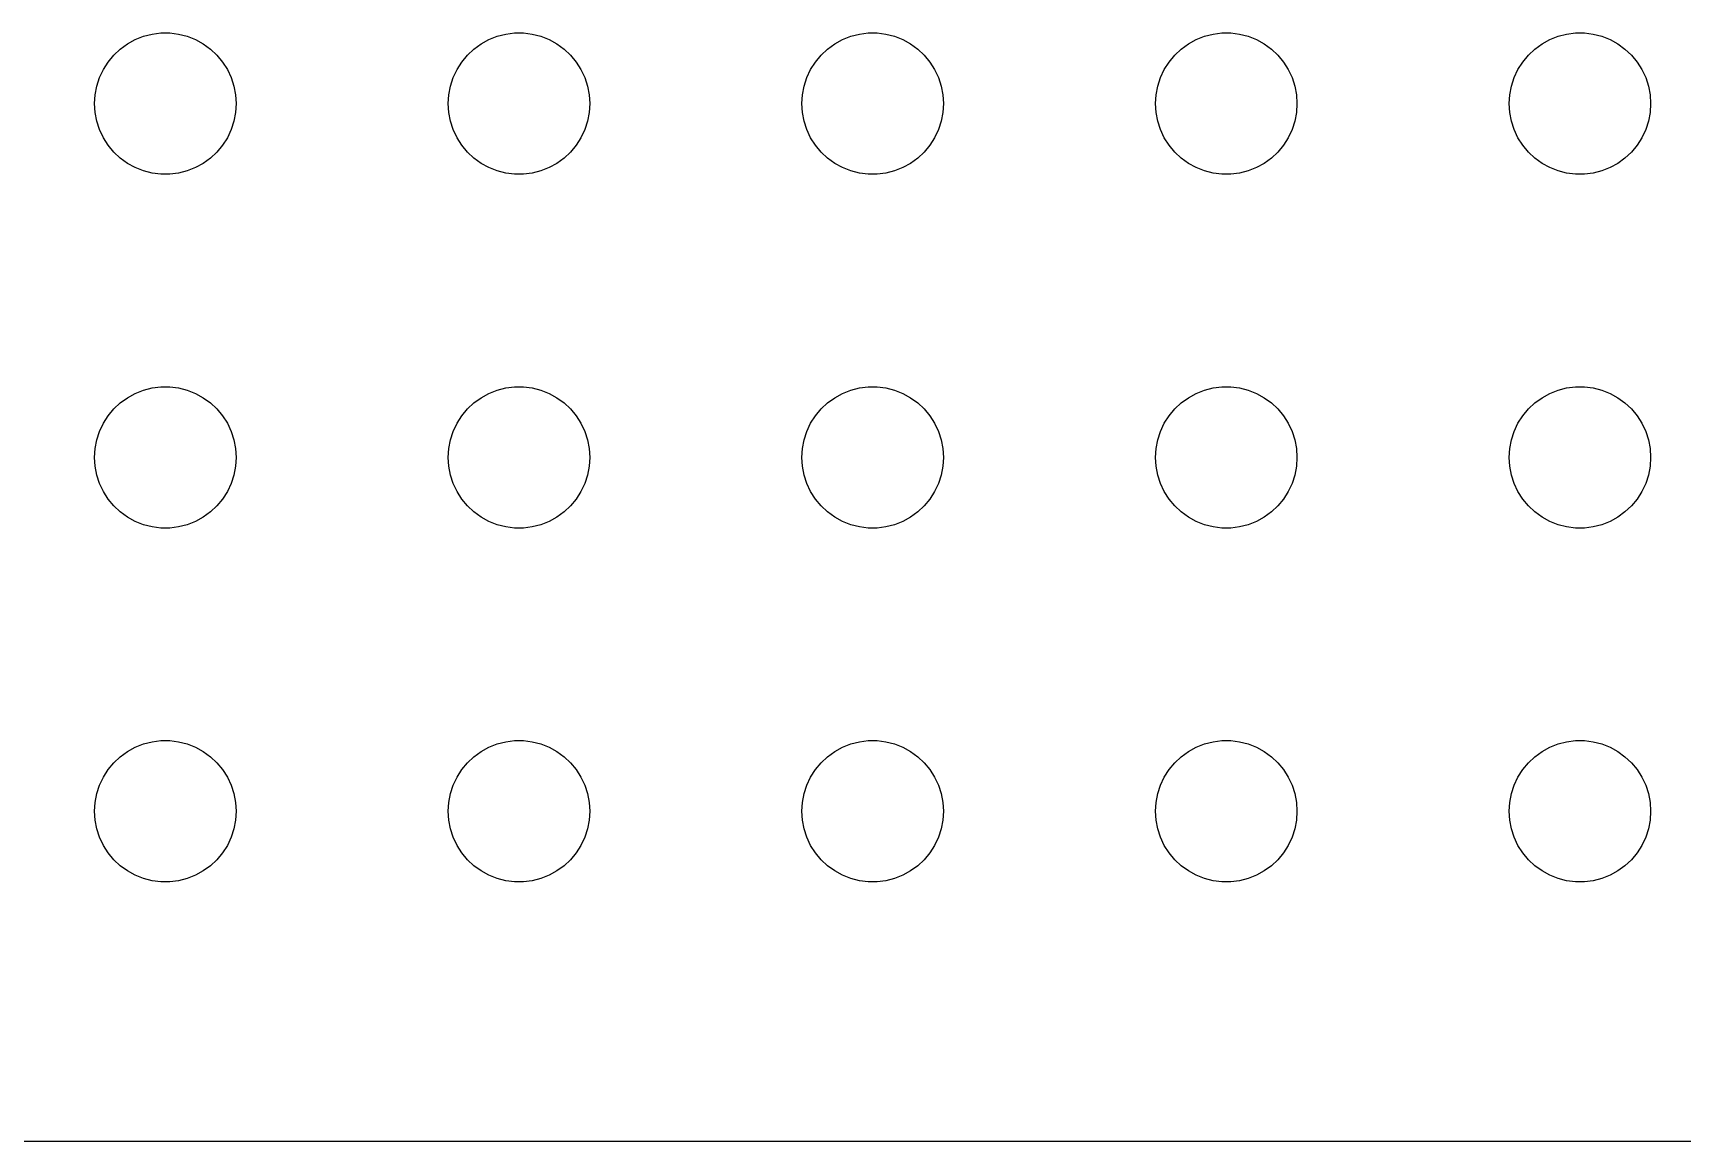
# Model space of a CAD drawing. Header units: metres. Extents: x -134 to 134, y 518 to 1078.
# Drawn here: x -70.31 to -35.33, y 746.01 to 769.5 of the extents above; entities that cross this region are included whole.
import ezdxf

# ---------------------------------------------------------------- set-up
doc = ezdxf.new("R2010")
doc.units = ezdxf.units.M

msp = doc.modelspace()

# ---------------------------------------------------------------- linework, layer by layer
for p, q in [((-68.1387, 769.357), (-67.9635, 769.427)), ((-67.9635, 769.427), (-67.7811, 769.473)), ((-67.7811, 769.473), (-67.5942, 769.497)), ((-67.5942, 769.497), (-67.4058, 769.497)), ((-67.4058, 769.497), (-67.2189, 769.473)), ((-67.2189, 769.473), (-67.0365, 769.427)), ((-67.0365, 769.427), (-66.8613, 769.357)), ((-60.6387, 769.357), (-60.4635, 769.427)), ((-60.4635, 769.427), (-60.2811, 769.473)), ((-60.2811, 769.473), (-60.0942, 769.497)), ((-60.0942, 769.497), (-59.9058, 769.497)), ((-59.9058, 769.497), (-59.7189, 769.473)), ((-59.7189, 769.473), (-59.5365, 769.427)), ((-59.5365, 769.427), (-59.3613, 769.357)), ((-53.1387, 769.357), (-52.9635, 769.427)), ((-52.9635, 769.427), (-52.7811, 769.473)), ((-52.7811, 769.473), (-52.5942, 769.497)), ((-52.5942, 769.497), (-52.4058, 769.497)), ((-52.4058, 769.497), (-52.2189, 769.473)), ((-52.2189, 769.473), (-52.0365, 769.427)), ((-52.0365, 769.427), (-51.8613, 769.357)), ((-45.6387, 769.357), (-45.4635, 769.427)), ((-45.4635, 769.427), (-45.2811, 769.473)), ((-45.2811, 769.473), (-45.0942, 769.497)), ((-45.0942, 769.497), (-44.9058, 769.497)), ((-44.9058, 769.497), (-44.7189, 769.473)), ((-44.7189, 769.473), (-44.5365, 769.427)), ((-44.5365, 769.427), (-44.3613, 769.357)), ((-38.1387, 769.357), (-37.9635, 769.427)), ((-37.9635, 769.427), (-37.7811, 769.473)), ((-37.7811, 769.473), (-37.5942, 769.497)), ((-37.5942, 769.497), (-37.4058, 769.497)), ((-37.4058, 769.497), (-37.2189, 769.473)), ((-37.2189, 769.473), (-37.0365, 769.427)), ((-37.0365, 769.427), (-36.8613, 769.357)), ((-68.5934, 769.027), (-68.4561, 769.156)), ((-68.4561, 769.156), (-68.3037, 769.266)), ((-68.3037, 769.266), (-68.1387, 769.357)), ((-66.8613, 769.357), (-66.6963, 769.266)), ((-66.6963, 769.266), (-66.5439, 769.156)), ((-66.5439, 769.156), (-66.4065, 769.027)), ((-61.0934, 769.027), (-60.9561, 769.156)), ((-60.9561, 769.156), (-60.8037, 769.266)), ((-60.8037, 769.266), (-60.6387, 769.357)), ((-59.3613, 769.357), (-59.1963, 769.266)), ((-59.1963, 769.266), (-59.0439, 769.156)), ((-59.0439, 769.156), (-58.9065, 769.027)), ((-53.5934, 769.027), (-53.4561, 769.156)), ((-53.4561, 769.156), (-53.3037, 769.266)), ((-53.3037, 769.266), (-53.1387, 769.357)), ((-51.8613, 769.357), (-51.6963, 769.266)), ((-51.6963, 769.266), (-51.5439, 769.156)), ((-51.5439, 769.156), (-51.4065, 769.027)), ((-46.0934, 769.027), (-45.9561, 769.156)), ((-45.9561, 769.156), (-45.8037, 769.266)), ((-45.8037, 769.266), (-45.6387, 769.357)), ((-44.3613, 769.357), (-44.1963, 769.266)), ((-44.1963, 769.266), (-44.0439, 769.156)), ((-44.0439, 769.156), (-43.9065, 769.027)), ((-38.5934, 769.027), (-38.4561, 769.156)), ((-38.4561, 769.156), (-38.3037, 769.266)), ((-38.3037, 769.266), (-38.1387, 769.357)), ((-36.8613, 769.357), (-36.6963, 769.266)), ((-36.6963, 769.266), (-36.5439, 769.156)), ((-36.5439, 769.156), (-36.4065, 769.027)), ((-68.8947, 768.552), (-68.8145, 768.723)), ((-68.8145, 768.723), (-68.7135, 768.882)), ((-68.7135, 768.882), (-68.5934, 769.027)), ((-66.4065, 769.027), (-66.2865, 768.882)), ((-66.2865, 768.882), (-66.1855, 768.723)), ((-66.1855, 768.723), (-66.1053, 768.552)), ((-61.3947, 768.552), (-61.3145, 768.723)), ((-61.3145, 768.723), (-61.2135, 768.882)), ((-61.2135, 768.882), (-61.0934, 769.027)), ((-58.9065, 769.027), (-58.7865, 768.882)), ((-58.7865, 768.882), (-58.6855, 768.723)), ((-58.6855, 768.723), (-58.6053, 768.552)), ((-53.8947, 768.552), (-53.8145, 768.723)), ((-53.8145, 768.723), (-53.7135, 768.882)), ((-53.7135, 768.882), (-53.5934, 769.027)), ((-51.4065, 769.027), (-51.2865, 768.882)), ((-51.2865, 768.882), (-51.1855, 768.723)), ((-51.1855, 768.723), (-51.1053, 768.552)), ((-46.3947, 768.552), (-46.3145, 768.723)), ((-46.3145, 768.723), (-46.2135, 768.882)), ((-46.2135, 768.882), (-46.0934, 769.027)), ((-43.9065, 769.027), (-43.7865, 768.882)), ((-43.7865, 768.882), (-43.6855, 768.723)), ((-43.6855, 768.723), (-43.6053, 768.552)), ((-38.8947, 768.552), (-38.8145, 768.723)), ((-38.8145, 768.723), (-38.7135, 768.882)), ((-38.7135, 768.882), (-38.5934, 769.027)), ((-36.4065, 769.027), (-36.2865, 768.882)), ((-36.2865, 768.882), (-36.1855, 768.723)), ((-36.1855, 768.723), (-36.1053, 768.552)), ((-68.9882, 768.188), (-68.9529, 768.373)), ((-68.9529, 768.373), (-68.8947, 768.552)), ((-66.1053, 768.552), (-66.0471, 768.373)), ((-66.0471, 768.373), (-66.0118, 768.188)), ((-61.4882, 768.188), (-61.4529, 768.373)), ((-61.4529, 768.373), (-61.3947, 768.552)), ((-58.6053, 768.552), (-58.5471, 768.373)), ((-58.5471, 768.373), (-58.5118, 768.188)), ((-53.9882, 768.188), (-53.9529, 768.373)), ((-53.9529, 768.373), (-53.8947, 768.552)), ((-51.1053, 768.552), (-51.0471, 768.373)), ((-51.0471, 768.373), (-51.0118, 768.188)), ((-46.4882, 768.188), (-46.4529, 768.373)), ((-46.4529, 768.373), (-46.3947, 768.552)), ((-43.6053, 768.552), (-43.5471, 768.373)), ((-43.5471, 768.373), (-43.5118, 768.188)), ((-38.9882, 768.188), (-38.9529, 768.373)), ((-38.9529, 768.373), (-38.8947, 768.552)), ((-36.1053, 768.552), (-36.0471, 768.373)), ((-36.0471, 768.373), (-36.0118, 768.188)), ((-69, 768), (-68.9882, 768.188)), ((-66.0118, 768.188), (-66, 768)), ((-61.5, 768), (-61.4882, 768.188)), ((-58.5118, 768.188), (-58.5, 768)), ((-54, 768), (-53.9882, 768.188)), ((-51.0118, 768.188), (-51, 768)), ((-46.5, 768), (-46.4882, 768.188)), ((-43.5118, 768.188), (-43.5, 768)), ((-39, 768), (-38.9882, 768.188)), ((-36.0118, 768.188), (-36, 768)), ((-68.9882, 767.812), (-69, 768)), ((-68.9529, 767.627), (-68.9882, 767.812)), ((-66.0118, 767.812), (-66.0471, 767.627)), ((-66, 768), (-66.0118, 767.812)), ((-61.4882, 767.812), (-61.5, 768)), ((-61.4529, 767.627), (-61.4882, 767.812)), ((-58.5118, 767.812), (-58.5471, 767.627)), ((-58.5, 768), (-58.5118, 767.812)), ((-53.9882, 767.812), (-54, 768)), ((-53.9529, 767.627), (-53.9882, 767.812)), ((-51.0118, 767.812), (-51.0471, 767.627)), ((-51, 768), (-51.0118, 767.812)), ((-46.4882, 767.812), (-46.5, 768)), ((-46.4529, 767.627), (-46.4882, 767.812)), ((-43.5118, 767.812), (-43.5471, 767.627)), ((-43.5, 768), (-43.5118, 767.812)), ((-38.9882, 767.812), (-39, 768)), ((-38.9529, 767.627), (-38.9882, 767.812)), ((-36.0118, 767.812), (-36.0471, 767.627)), ((-36, 768), (-36.0118, 767.812)), ((-68.8947, 767.448), (-68.9529, 767.627)), ((-68.8145, 767.277), (-68.8947, 767.448)), ((-66.1053, 767.448), (-66.1855, 767.277)), ((-66.0471, 767.627), (-66.1053, 767.448)), ((-61.3947, 767.448), (-61.4529, 767.627)), ((-61.3145, 767.277), (-61.3947, 767.448)), ((-58.6053, 767.448), (-58.6855, 767.277)), ((-58.5471, 767.627), (-58.6053, 767.448)), ((-53.8947, 767.448), (-53.9529, 767.627)), ((-53.8145, 767.277), (-53.8947, 767.448)), ((-51.1053, 767.448), (-51.1855, 767.277)), ((-51.0471, 767.627), (-51.1053, 767.448)), ((-46.3947, 767.448), (-46.4529, 767.627)), ((-46.3145, 767.277), (-46.3947, 767.448)), ((-43.6053, 767.448), (-43.6855, 767.277)), ((-43.5471, 767.627), (-43.6053, 767.448)), ((-38.8947, 767.448), (-38.9529, 767.627)), ((-38.8145, 767.277), (-38.8947, 767.448)), ((-36.1053, 767.448), (-36.1855, 767.277)), ((-36.0471, 767.627), (-36.1053, 767.448)), ((-68.7135, 767.118), (-68.8145, 767.277)), ((-68.5934, 766.973), (-68.7135, 767.118)), ((-68.4561, 766.844), (-68.5934, 766.973)), ((-66.4065, 766.973), (-66.5439, 766.844)), ((-66.2865, 767.118), (-66.4065, 766.973)), ((-66.1855, 767.277), (-66.2865, 767.118)), ((-61.2135, 767.118), (-61.3145, 767.277)), ((-61.0934, 766.973), (-61.2135, 767.118)), ((-60.9561, 766.844), (-61.0934, 766.973)), ((-58.9065, 766.973), (-59.0439, 766.844)), ((-58.7865, 767.118), (-58.9065, 766.973)), ((-58.6855, 767.277), (-58.7865, 767.118)), ((-53.7135, 767.118), (-53.8145, 767.277)), ((-53.5934, 766.973), (-53.7135, 767.118)), ((-53.4561, 766.844), (-53.5934, 766.973)), ((-51.4065, 766.973), (-51.5439, 766.844)), ((-51.2865, 767.118), (-51.4065, 766.973)), ((-51.1855, 767.277), (-51.2865, 767.118)), ((-46.2135, 767.118), (-46.3145, 767.277)), ((-46.0934, 766.973), (-46.2135, 767.118)), ((-45.9561, 766.844), (-46.0934, 766.973)), ((-43.9065, 766.973), (-44.0439, 766.844)), ((-43.7865, 767.118), (-43.9065, 766.973)), ((-43.6855, 767.277), (-43.7865, 767.118)), ((-38.7135, 767.118), (-38.8145, 767.277)), ((-38.5934, 766.973), (-38.7135, 767.118)), ((-38.4561, 766.844), (-38.5934, 766.973)), ((-36.4065, 766.973), (-36.5439, 766.844)), ((-36.2865, 767.118), (-36.4065, 766.973)), ((-36.1855, 767.277), (-36.2865, 767.118)), ((-68.3037, 766.734), (-68.4561, 766.844)), ((-68.1387, 766.643), (-68.3037, 766.734)), ((-67.9635, 766.573), (-68.1387, 766.643)), ((-66.8613, 766.643), (-67.0365, 766.573)), ((-66.6963, 766.734), (-66.8613, 766.643)), ((-66.5439, 766.844), (-66.6963, 766.734)), ((-60.8037, 766.734), (-60.9561, 766.844)), ((-60.6387, 766.643), (-60.8037, 766.734)), ((-60.4635, 766.573), (-60.6387, 766.643)), ((-59.3613, 766.643), (-59.5365, 766.573)), ((-59.1963, 766.734), (-59.3613, 766.643)), ((-59.0439, 766.844), (-59.1963, 766.734)), ((-53.3037, 766.734), (-53.4561, 766.844)), ((-53.1387, 766.643), (-53.3037, 766.734)), ((-52.9635, 766.573), (-53.1387, 766.643)), ((-51.8613, 766.643), (-52.0365, 766.573)), ((-51.6963, 766.734), (-51.8613, 766.643)), ((-51.5439, 766.844), (-51.6963, 766.734)), ((-45.8037, 766.734), (-45.9561, 766.844)), ((-45.6387, 766.643), (-45.8037, 766.734)), ((-45.4635, 766.573), (-45.6387, 766.643)), ((-44.3613, 766.643), (-44.5365, 766.573)), ((-44.1963, 766.734), (-44.3613, 766.643)), ((-44.0439, 766.844), (-44.1963, 766.734)), ((-38.3037, 766.734), (-38.4561, 766.844)), ((-38.1387, 766.643), (-38.3037, 766.734)), ((-37.9635, 766.573), (-38.1387, 766.643)), ((-36.8613, 766.643), (-37.0365, 766.573)), ((-36.6963, 766.734), (-36.8613, 766.643)), ((-36.5439, 766.844), (-36.6963, 766.734)), ((-67.7811, 766.527), (-67.9635, 766.573)), ((-67.5942, 766.503), (-67.7811, 766.527)), ((-67.4058, 766.503), (-67.5942, 766.503)), ((-67.2189, 766.527), (-67.4058, 766.503)), ((-67.0365, 766.573), (-67.2189, 766.527)), ((-60.2811, 766.527), (-60.4635, 766.573)), ((-60.0942, 766.503), (-60.2811, 766.527)), ((-59.9058, 766.503), (-60.0942, 766.503)), ((-59.7189, 766.527), (-59.9058, 766.503)), ((-59.5365, 766.573), (-59.7189, 766.527)), ((-52.7811, 766.527), (-52.9635, 766.573)), ((-52.5942, 766.503), (-52.7811, 766.527)), ((-52.4058, 766.503), (-52.5942, 766.503)), ((-52.2189, 766.527), (-52.4058, 766.503)), ((-52.0365, 766.573), (-52.2189, 766.527)), ((-45.2811, 766.527), (-45.4635, 766.573)), ((-45.0942, 766.503), (-45.2811, 766.527)), ((-44.9058, 766.503), (-45.0942, 766.503)), ((-44.7189, 766.527), (-44.9058, 766.503)), ((-44.5365, 766.573), (-44.7189, 766.527)), ((-37.7811, 766.527), (-37.9635, 766.573)), ((-37.5942, 766.503), (-37.7811, 766.527)), ((-37.4058, 766.503), (-37.5942, 766.503)), ((-37.2189, 766.527), (-37.4058, 766.503)), ((-37.0365, 766.573), (-37.2189, 766.527)), ((-68.4561, 761.656), (-68.3037, 761.766)), ((-68.3037, 761.766), (-68.1387, 761.857)), ((-68.1387, 761.857), (-67.9635, 761.927)), ((-67.9635, 761.927), (-67.7811, 761.973)), ((-67.7811, 761.973), (-67.5942, 761.997)), ((-67.5942, 761.997), (-67.4058, 761.997)), ((-67.4058, 761.997), (-67.2189, 761.973)), ((-67.2189, 761.973), (-67.0365, 761.927)), ((-67.0365, 761.927), (-66.8613, 761.857)), ((-66.8613, 761.857), (-66.6963, 761.766)), ((-66.6963, 761.766), (-66.5439, 761.656)), ((-60.9561, 761.656), (-60.8037, 761.766)), ((-60.8037, 761.766), (-60.6387, 761.857)), ((-60.6387, 761.857), (-60.4635, 761.927)), ((-60.4635, 761.927), (-60.2811, 761.973)), ((-60.2811, 761.973), (-60.0942, 761.997)), ((-60.0942, 761.997), (-59.9058, 761.997)), ((-59.9058, 761.997), (-59.7189, 761.973)), ((-59.7189, 761.973), (-59.5365, 761.927)), ((-59.5365, 761.927), (-59.3613, 761.857)), ((-59.3613, 761.857), (-59.1963, 761.766)), ((-59.1963, 761.766), (-59.0439, 761.656)), ((-53.4561, 761.656), (-53.3037, 761.766)), ((-53.3037, 761.766), (-53.1387, 761.857)), ((-53.1387, 761.857), (-52.9635, 761.927)), ((-52.9635, 761.927), (-52.7811, 761.973)), ((-52.7811, 761.973), (-52.5942, 761.997)), ((-52.5942, 761.997), (-52.4058, 761.997)), ((-52.4058, 761.997), (-52.2189, 761.973)), ((-52.2189, 761.973), (-52.0365, 761.927)), ((-52.0365, 761.927), (-51.8613, 761.857)), ((-51.8613, 761.857), (-51.6963, 761.766)), ((-51.6963, 761.766), (-51.5439, 761.656)), ((-45.9561, 761.656), (-45.8037, 761.766)), ((-45.8037, 761.766), (-45.6387, 761.857)), ((-45.6387, 761.857), (-45.4635, 761.927)), ((-45.4635, 761.927), (-45.2811, 761.973)), ((-45.2811, 761.973), (-45.0942, 761.997)), ((-45.0942, 761.997), (-44.9058, 761.997)), ((-44.9058, 761.997), (-44.7189, 761.973)), ((-44.7189, 761.973), (-44.5365, 761.927)), ((-44.5365, 761.927), (-44.3613, 761.857)), ((-44.3613, 761.857), (-44.1963, 761.766)), ((-44.1963, 761.766), (-44.0439, 761.656)), ((-38.4561, 761.656), (-38.3037, 761.766)), ((-38.3037, 761.766), (-38.1387, 761.857)), ((-38.1387, 761.857), (-37.9635, 761.927)), ((-37.9635, 761.927), (-37.7811, 761.973)), ((-37.7811, 761.973), (-37.5942, 761.997)), ((-37.5942, 761.997), (-37.4058, 761.997)), ((-37.4058, 761.997), (-37.2189, 761.973)), ((-37.2189, 761.973), (-37.0365, 761.927)), ((-37.0365, 761.927), (-36.8613, 761.857)), ((-36.8613, 761.857), (-36.6963, 761.766)), ((-36.6963, 761.766), (-36.5439, 761.656)), ((-68.8145, 761.223), (-68.7135, 761.382)), ((-68.7135, 761.382), (-68.5934, 761.527)), ((-68.5934, 761.527), (-68.4561, 761.656)), ((-66.5439, 761.656), (-66.4065, 761.527)), ((-66.4065, 761.527), (-66.2865, 761.382)), ((-66.2865, 761.382), (-66.1855, 761.223)), ((-61.3145, 761.223), (-61.2135, 761.382)), ((-61.2135, 761.382), (-61.0934, 761.527)), ((-61.0934, 761.527), (-60.9561, 761.656)), ((-59.0439, 761.656), (-58.9065, 761.527)), ((-58.9065, 761.527), (-58.7865, 761.382)), ((-58.7865, 761.382), (-58.6855, 761.223)), ((-53.8145, 761.223), (-53.7135, 761.382)), ((-53.7135, 761.382), (-53.5934, 761.527)), ((-53.5934, 761.527), (-53.4561, 761.656)), ((-51.5439, 761.656), (-51.4065, 761.527)), ((-51.4065, 761.527), (-51.2865, 761.382)), ((-51.2865, 761.382), (-51.1855, 761.223)), ((-46.3145, 761.223), (-46.2135, 761.382)), ((-46.2135, 761.382), (-46.0934, 761.527)), ((-46.0934, 761.527), (-45.9561, 761.656)), ((-44.0439, 761.656), (-43.9065, 761.527)), ((-43.9065, 761.527), (-43.7865, 761.382)), ((-43.7865, 761.382), (-43.6855, 761.223)), ((-38.8145, 761.223), (-38.7135, 761.382)), ((-38.7135, 761.382), (-38.5934, 761.527)), ((-38.5934, 761.527), (-38.4561, 761.656)), ((-36.5439, 761.656), (-36.4065, 761.527)), ((-36.4065, 761.527), (-36.2865, 761.382)), ((-36.2865, 761.382), (-36.1855, 761.223)), ((-68.9529, 760.873), (-68.8947, 761.052)), ((-68.8947, 761.052), (-68.8145, 761.223)), ((-66.1855, 761.223), (-66.1053, 761.052)), ((-66.1053, 761.052), (-66.0471, 760.873)), ((-61.4529, 760.873), (-61.3947, 761.052)), ((-61.3947, 761.052), (-61.3145, 761.223)), ((-58.6855, 761.223), (-58.6053, 761.052)), ((-58.6053, 761.052), (-58.5471, 760.873)), ((-53.9529, 760.873), (-53.8947, 761.052)), ((-53.8947, 761.052), (-53.8145, 761.223)), ((-51.1855, 761.223), (-51.1053, 761.052)), ((-51.1053, 761.052), (-51.0471, 760.873)), ((-46.4529, 760.873), (-46.3947, 761.052)), ((-46.3947, 761.052), (-46.3145, 761.223)), ((-43.6855, 761.223), (-43.6053, 761.052)), ((-43.6053, 761.052), (-43.5471, 760.873)), ((-38.9529, 760.873), (-38.8947, 761.052)), ((-38.8947, 761.052), (-38.8145, 761.223)), ((-36.1855, 761.223), (-36.1053, 761.052)), ((-36.1053, 761.052), (-36.0471, 760.873)), ((-69, 760.5), (-68.9882, 760.688)), ((-68.9882, 760.688), (-68.9529, 760.873)), ((-66.0471, 760.873), (-66.0118, 760.688)), ((-66.0118, 760.688), (-66, 760.5)), ((-61.5, 760.5), (-61.4882, 760.688)), ((-61.4882, 760.688), (-61.4529, 760.873)), ((-58.5471, 760.873), (-58.5118, 760.688)), ((-58.5118, 760.688), (-58.5, 760.5)), ((-54, 760.5), (-53.9882, 760.688)), ((-53.9882, 760.688), (-53.9529, 760.873)), ((-51.0471, 760.873), (-51.0118, 760.688)), ((-51.0118, 760.688), (-51, 760.5)), ((-46.5, 760.5), (-46.4882, 760.688)), ((-46.4882, 760.688), (-46.4529, 760.873)), ((-43.5471, 760.873), (-43.5118, 760.688)), ((-43.5118, 760.688), (-43.5, 760.5)), ((-39, 760.5), (-38.9882, 760.688)), ((-38.9882, 760.688), (-38.9529, 760.873)), ((-36.0471, 760.873), (-36.0118, 760.688)), ((-36.0118, 760.688), (-36, 760.5)), ((-68.9882, 760.312), (-69, 760.5)), ((-66, 760.5), (-66.0118, 760.312)), ((-61.4882, 760.312), (-61.5, 760.5)), ((-58.5, 760.5), (-58.5118, 760.312)), ((-53.9882, 760.312), (-54, 760.5)), ((-51, 760.5), (-51.0118, 760.312)), ((-46.4882, 760.312), (-46.5, 760.5)), ((-43.5, 760.5), (-43.5118, 760.312)), ((-38.9882, 760.312), (-39, 760.5)), ((-36, 760.5), (-36.0118, 760.312)), ((-68.9529, 760.127), (-68.9882, 760.312)), ((-68.8947, 759.948), (-68.9529, 760.127)), ((-66.0471, 760.127), (-66.1053, 759.948)), ((-66.0118, 760.312), (-66.0471, 760.127)), ((-61.4529, 760.127), (-61.4882, 760.312)), ((-61.3947, 759.948), (-61.4529, 760.127)), ((-58.5471, 760.127), (-58.6053, 759.948)), ((-58.5118, 760.312), (-58.5471, 760.127)), ((-53.9529, 760.127), (-53.9882, 760.312)), ((-53.8947, 759.948), (-53.9529, 760.127)), ((-51.0471, 760.127), (-51.1053, 759.948)), ((-51.0118, 760.312), (-51.0471, 760.127)), ((-46.4529, 760.127), (-46.4882, 760.312)), ((-46.3947, 759.948), (-46.4529, 760.127)), ((-43.5471, 760.127), (-43.6053, 759.948)), ((-43.5118, 760.312), (-43.5471, 760.127)), ((-38.9529, 760.127), (-38.9882, 760.312)), ((-38.8947, 759.948), (-38.9529, 760.127)), ((-36.0471, 760.127), (-36.1053, 759.948)), ((-36.0118, 760.312), (-36.0471, 760.127)), ((-68.8145, 759.777), (-68.8947, 759.948)), ((-68.7135, 759.618), (-68.8145, 759.777)), ((-68.5934, 759.473), (-68.7135, 759.618)), ((-66.2865, 759.618), (-66.4065, 759.473)), ((-66.1855, 759.777), (-66.2865, 759.618)), ((-66.1053, 759.948), (-66.1855, 759.777)), ((-61.3145, 759.777), (-61.3947, 759.948)), ((-61.2135, 759.618), (-61.3145, 759.777)), ((-61.0934, 759.473), (-61.2135, 759.618)), ((-58.7865, 759.618), (-58.9065, 759.473)), ((-58.6855, 759.777), (-58.7865, 759.618)), ((-58.6053, 759.948), (-58.6855, 759.777)), ((-53.8145, 759.777), (-53.8947, 759.948)), ((-53.7135, 759.618), (-53.8145, 759.777)), ((-53.5934, 759.473), (-53.7135, 759.618)), ((-51.2865, 759.618), (-51.4065, 759.473)), ((-51.1855, 759.777), (-51.2865, 759.618)), ((-51.1053, 759.948), (-51.1855, 759.777)), ((-46.3145, 759.777), (-46.3947, 759.948)), ((-46.2135, 759.618), (-46.3145, 759.777)), ((-46.0934, 759.473), (-46.2135, 759.618)), ((-43.7865, 759.618), (-43.9065, 759.473)), ((-43.6855, 759.777), (-43.7865, 759.618)), ((-43.6053, 759.948), (-43.6855, 759.777)), ((-38.8145, 759.777), (-38.8947, 759.948)), ((-38.7135, 759.618), (-38.8145, 759.777)), ((-38.5934, 759.473), (-38.7135, 759.618)), ((-36.2865, 759.618), (-36.4065, 759.473)), ((-36.1855, 759.777), (-36.2865, 759.618)), ((-36.1053, 759.948), (-36.1855, 759.777)), ((-68.4561, 759.344), (-68.5934, 759.473)), ((-68.3037, 759.234), (-68.4561, 759.344)), ((-66.5439, 759.344), (-66.6963, 759.234)), ((-66.4065, 759.473), (-66.5439, 759.344)), ((-60.9561, 759.344), (-61.0934, 759.473)), ((-60.8037, 759.234), (-60.9561, 759.344)), ((-59.0439, 759.344), (-59.1963, 759.234)), ((-58.9065, 759.473), (-59.0439, 759.344)), ((-53.4561, 759.344), (-53.5934, 759.473)), ((-53.3037, 759.234), (-53.4561, 759.344)), ((-51.5439, 759.344), (-51.6963, 759.234)), ((-51.4065, 759.473), (-51.5439, 759.344)), ((-45.9561, 759.344), (-46.0934, 759.473)), ((-45.8037, 759.234), (-45.9561, 759.344)), ((-44.0439, 759.344), (-44.1963, 759.234)), ((-43.9065, 759.473), (-44.0439, 759.344)), ((-38.4561, 759.344), (-38.5934, 759.473)), ((-38.3037, 759.234), (-38.4561, 759.344)), ((-36.5439, 759.344), (-36.6963, 759.234)), ((-36.4065, 759.473), (-36.5439, 759.344)), ((-68.1387, 759.143), (-68.3037, 759.234)), ((-67.9635, 759.073), (-68.1387, 759.143)), ((-67.7811, 759.027), (-67.9635, 759.073)), ((-67.5942, 759.003), (-67.7811, 759.027)), ((-67.4058, 759.003), (-67.5942, 759.003)), ((-67.2189, 759.027), (-67.4058, 759.003)), ((-67.0365, 759.073), (-67.2189, 759.027)), ((-66.8613, 759.143), (-67.0365, 759.073)), ((-66.6963, 759.234), (-66.8613, 759.143)), ((-60.6387, 759.143), (-60.8037, 759.234)), ((-60.4635, 759.073), (-60.6387, 759.143)), ((-60.2811, 759.027), (-60.4635, 759.073)), ((-60.0942, 759.003), (-60.2811, 759.027)), ((-59.9058, 759.003), (-60.0942, 759.003)), ((-59.7189, 759.027), (-59.9058, 759.003)), ((-59.5365, 759.073), (-59.7189, 759.027)), ((-59.3613, 759.143), (-59.5365, 759.073)), ((-59.1963, 759.234), (-59.3613, 759.143)), ((-53.1387, 759.143), (-53.3037, 759.234)), ((-52.9635, 759.073), (-53.1387, 759.143)), ((-52.7811, 759.027), (-52.9635, 759.073)), ((-52.5942, 759.003), (-52.7811, 759.027)), ((-52.4058, 759.003), (-52.5942, 759.003)), ((-52.2189, 759.027), (-52.4058, 759.003)), ((-52.0365, 759.073), (-52.2189, 759.027)), ((-51.8613, 759.143), (-52.0365, 759.073)), ((-51.6963, 759.234), (-51.8613, 759.143)), ((-45.6387, 759.143), (-45.8037, 759.234)), ((-45.4635, 759.073), (-45.6387, 759.143)), ((-45.2811, 759.027), (-45.4635, 759.073)), ((-45.0942, 759.003), (-45.2811, 759.027)), ((-44.9058, 759.003), (-45.0942, 759.003)), ((-44.7189, 759.027), (-44.9058, 759.003)), ((-44.5365, 759.073), (-44.7189, 759.027)), ((-44.3613, 759.143), (-44.5365, 759.073)), ((-44.1963, 759.234), (-44.3613, 759.143)), ((-38.1387, 759.143), (-38.3037, 759.234)), ((-37.9635, 759.073), (-38.1387, 759.143)), ((-37.7811, 759.027), (-37.9635, 759.073)), ((-37.5942, 759.003), (-37.7811, 759.027)), ((-37.4058, 759.003), (-37.5942, 759.003)), ((-37.2189, 759.027), (-37.4058, 759.003)), ((-37.0365, 759.073), (-37.2189, 759.027)), ((-36.8613, 759.143), (-37.0365, 759.073)), ((-36.6963, 759.234), (-36.8613, 759.143)), ((-68.1387, 754.357), (-67.9635, 754.427)), ((-67.9635, 754.427), (-67.7811, 754.473)), ((-67.7811, 754.473), (-67.5942, 754.497)), ((-67.5942, 754.497), (-67.4058, 754.497)), ((-67.4058, 754.497), (-67.2189, 754.473)), ((-67.2189, 754.473), (-67.0365, 754.427)), ((-67.0365, 754.427), (-66.8613, 754.357)), ((-60.6387, 754.357), (-60.4635, 754.427)), ((-60.4635, 754.427), (-60.2811, 754.473)), ((-60.2811, 754.473), (-60.0942, 754.497)), ((-60.0942, 754.497), (-59.9058, 754.497)), ((-59.9058, 754.497), (-59.7189, 754.473)), ((-59.7189, 754.473), (-59.5365, 754.427)), ((-59.5365, 754.427), (-59.3613, 754.357)), ((-53.1387, 754.357), (-52.9635, 754.427)), ((-52.9635, 754.427), (-52.7811, 754.473)), ((-52.7811, 754.473), (-52.5942, 754.497)), ((-52.5942, 754.497), (-52.4058, 754.497)), ((-52.4058, 754.497), (-52.2189, 754.473)), ((-52.2189, 754.473), (-52.0365, 754.427)), ((-52.0365, 754.427), (-51.8613, 754.357)), ((-45.6387, 754.357), (-45.4635, 754.427)), ((-45.4635, 754.427), (-45.2811, 754.473)), ((-45.2811, 754.473), (-45.0942, 754.497)), ((-45.0942, 754.497), (-44.9058, 754.497)), ((-44.9058, 754.497), (-44.7189, 754.473)), ((-44.7189, 754.473), (-44.5365, 754.427)), ((-44.5365, 754.427), (-44.3613, 754.357)), ((-38.1387, 754.357), (-37.9635, 754.427)), ((-37.9635, 754.427), (-37.7811, 754.473)), ((-37.7811, 754.473), (-37.5942, 754.497)), ((-37.5942, 754.497), (-37.4058, 754.497)), ((-37.4058, 754.497), (-37.2189, 754.473)), ((-37.2189, 754.473), (-37.0365, 754.427)), ((-37.0365, 754.427), (-36.8613, 754.357)), ((-68.7135, 753.882), (-68.5934, 754.027)), ((-68.5934, 754.027), (-68.4561, 754.156)), ((-68.4561, 754.156), (-68.3037, 754.266)), ((-68.3037, 754.266), (-68.1387, 754.357)), ((-66.8613, 754.357), (-66.6963, 754.266)), ((-66.6963, 754.266), (-66.5439, 754.156)), ((-66.5439, 754.156), (-66.4065, 754.027)), ((-66.4065, 754.027), (-66.2865, 753.882)), ((-61.2135, 753.882), (-61.0934, 754.027)), ((-61.0934, 754.027), (-60.9561, 754.156)), ((-60.9561, 754.156), (-60.8037, 754.266)), ((-60.8037, 754.266), (-60.6387, 754.357)), ((-59.3613, 754.357), (-59.1963, 754.266)), ((-59.1963, 754.266), (-59.0439, 754.156)), ((-59.0439, 754.156), (-58.9065, 754.027)), ((-58.9065, 754.027), (-58.7865, 753.882)), ((-53.7135, 753.882), (-53.5934, 754.027)), ((-53.5934, 754.027), (-53.4561, 754.156)), ((-53.4561, 754.156), (-53.3037, 754.266)), ((-53.3037, 754.266), (-53.1387, 754.357)), ((-51.8613, 754.357), (-51.6963, 754.266)), ((-51.6963, 754.266), (-51.5439, 754.156)), ((-51.5439, 754.156), (-51.4065, 754.027)), ((-51.4065, 754.027), (-51.2865, 753.882)), ((-46.2135, 753.882), (-46.0934, 754.027)), ((-46.0934, 754.027), (-45.9561, 754.156)), ((-45.9561, 754.156), (-45.8037, 754.266)), ((-45.8037, 754.266), (-45.6387, 754.357)), ((-44.3613, 754.357), (-44.1963, 754.266)), ((-44.1963, 754.266), (-44.0439, 754.156)), ((-44.0439, 754.156), (-43.9065, 754.027)), ((-43.9065, 754.027), (-43.7865, 753.882)), ((-38.7135, 753.882), (-38.5934, 754.027)), ((-38.5934, 754.027), (-38.4561, 754.156)), ((-38.4561, 754.156), (-38.3037, 754.266)), ((-38.3037, 754.266), (-38.1387, 754.357)), ((-36.8613, 754.357), (-36.6963, 754.266)), ((-36.6963, 754.266), (-36.5439, 754.156)), ((-36.5439, 754.156), (-36.4065, 754.027)), ((-36.4065, 754.027), (-36.2865, 753.882)), ((-68.8947, 753.552), (-68.8145, 753.723)), ((-68.8145, 753.723), (-68.7135, 753.882)), ((-66.2865, 753.882), (-66.1855, 753.723)), ((-66.1855, 753.723), (-66.1053, 753.552)), ((-61.3947, 753.552), (-61.3145, 753.723)), ((-61.3145, 753.723), (-61.2135, 753.882)), ((-58.7865, 753.882), (-58.6855, 753.723)), ((-58.6855, 753.723), (-58.6053, 753.552)), ((-53.8947, 753.552), (-53.8145, 753.723)), ((-53.8145, 753.723), (-53.7135, 753.882)), ((-51.2865, 753.882), (-51.1855, 753.723)), ((-51.1855, 753.723), (-51.1053, 753.552)), ((-46.3947, 753.552), (-46.3145, 753.723)), ((-46.3145, 753.723), (-46.2135, 753.882)), ((-43.7865, 753.882), (-43.6855, 753.723)), ((-43.6855, 753.723), (-43.6053, 753.552)), ((-38.8947, 753.552), (-38.8145, 753.723)), ((-38.8145, 753.723), (-38.7135, 753.882)), ((-36.2865, 753.882), (-36.1855, 753.723)), ((-36.1855, 753.723), (-36.1053, 753.552)), ((-68.9882, 753.188), (-68.9529, 753.373)), ((-68.9529, 753.373), (-68.8947, 753.552)), ((-66.1053, 753.552), (-66.0471, 753.373)), ((-66.0471, 753.373), (-66.0118, 753.188)), ((-61.4882, 753.188), (-61.4529, 753.373)), ((-61.4529, 753.373), (-61.3947, 753.552)), ((-58.6053, 753.552), (-58.5471, 753.373)), ((-58.5471, 753.373), (-58.5118, 753.188)), ((-53.9882, 753.188), (-53.9529, 753.373)), ((-53.9529, 753.373), (-53.8947, 753.552)), ((-51.1053, 753.552), (-51.0471, 753.373)), ((-51.0471, 753.373), (-51.0118, 753.188)), ((-46.4882, 753.188), (-46.4529, 753.373)), ((-46.4529, 753.373), (-46.3947, 753.552)), ((-43.6053, 753.552), (-43.5471, 753.373)), ((-43.5471, 753.373), (-43.5118, 753.188)), ((-38.9882, 753.188), (-38.9529, 753.373)), ((-38.9529, 753.373), (-38.8947, 753.552)), ((-36.1053, 753.552), (-36.0471, 753.373)), ((-36.0471, 753.373), (-36.0118, 753.188)), ((-69, 753), (-68.9882, 753.188)), ((-68.9882, 752.812), (-69, 753)), ((-66.0118, 753.188), (-66, 753)), ((-66, 753), (-66.0118, 752.812)), ((-61.5, 753), (-61.4882, 753.188)), ((-61.4882, 752.812), (-61.5, 753)), ((-58.5118, 753.188), (-58.5, 753)), ((-58.5, 753), (-58.5118, 752.812)), ((-54, 753), (-53.9882, 753.188)), ((-53.9882, 752.812), (-54, 753)), ((-51.0118, 753.188), (-51, 753)), ((-51, 753), (-51.0118, 752.812)), ((-46.5, 753), (-46.4882, 753.188)), ((-46.4882, 752.812), (-46.5, 753)), ((-43.5118, 753.188), (-43.5, 753)), ((-43.5, 753), (-43.5118, 752.812)), ((-39, 753), (-38.9882, 753.188)), ((-38.9882, 752.812), (-39, 753)), ((-36.0118, 753.188), (-36, 753)), ((-36, 753), (-36.0118, 752.812)), ((-68.9529, 752.627), (-68.9882, 752.812)), ((-68.8947, 752.448), (-68.9529, 752.627)), ((-66.0471, 752.627), (-66.1053, 752.448)), ((-66.0118, 752.812), (-66.0471, 752.627)), ((-61.4529, 752.627), (-61.4882, 752.812)), ((-61.3947, 752.448), (-61.4529, 752.627)), ((-58.5471, 752.627), (-58.6053, 752.448)), ((-58.5118, 752.812), (-58.5471, 752.627)), ((-53.9529, 752.627), (-53.9882, 752.812)), ((-53.8947, 752.448), (-53.9529, 752.627)), ((-51.0471, 752.627), (-51.1053, 752.448)), ((-51.0118, 752.812), (-51.0471, 752.627)), ((-46.4529, 752.627), (-46.4882, 752.812)), ((-46.3947, 752.448), (-46.4529, 752.627)), ((-43.5471, 752.627), (-43.6053, 752.448)), ((-43.5118, 752.812), (-43.5471, 752.627)), ((-38.9529, 752.627), (-38.9882, 752.812)), ((-38.8947, 752.448), (-38.9529, 752.627)), ((-36.0471, 752.627), (-36.1053, 752.448)), ((-36.0118, 752.812), (-36.0471, 752.627)), ((-68.8145, 752.277), (-68.8947, 752.448)), ((-68.7135, 752.118), (-68.8145, 752.277)), ((-66.1855, 752.277), (-66.2865, 752.118)), ((-66.1053, 752.448), (-66.1855, 752.277)), ((-61.3145, 752.277), (-61.3947, 752.448)), ((-61.2135, 752.118), (-61.3145, 752.277)), ((-58.6855, 752.277), (-58.7865, 752.118)), ((-58.6053, 752.448), (-58.6855, 752.277)), ((-53.8145, 752.277), (-53.8947, 752.448)), ((-53.7135, 752.118), (-53.8145, 752.277)), ((-51.1855, 752.277), (-51.2865, 752.118)), ((-51.1053, 752.448), (-51.1855, 752.277)), ((-46.3145, 752.277), (-46.3947, 752.448)), ((-46.2135, 752.118), (-46.3145, 752.277)), ((-43.6855, 752.277), (-43.7865, 752.118)), ((-43.6053, 752.448), (-43.6855, 752.277)), ((-38.8145, 752.277), (-38.8947, 752.448)), ((-38.7135, 752.118), (-38.8145, 752.277)), ((-36.1855, 752.277), (-36.2865, 752.118)), ((-36.1053, 752.448), (-36.1855, 752.277)), ((-68.5934, 751.973), (-68.7135, 752.118)), ((-68.4561, 751.844), (-68.5934, 751.973)), ((-66.4065, 751.973), (-66.5439, 751.844)), ((-66.2865, 752.118), (-66.4065, 751.973)), ((-61.0934, 751.973), (-61.2135, 752.118)), ((-60.9561, 751.844), (-61.0934, 751.973)), ((-58.9065, 751.973), (-59.0439, 751.844)), ((-58.7865, 752.118), (-58.9065, 751.973)), ((-53.5934, 751.973), (-53.7135, 752.118)), ((-53.4561, 751.844), (-53.5934, 751.973)), ((-51.4065, 751.973), (-51.5439, 751.844)), ((-51.2865, 752.118), (-51.4065, 751.973)), ((-46.0934, 751.973), (-46.2135, 752.118)), ((-45.9561, 751.844), (-46.0934, 751.973)), ((-43.9065, 751.973), (-44.0439, 751.844)), ((-43.7865, 752.118), (-43.9065, 751.973)), ((-38.5934, 751.973), (-38.7135, 752.118)), ((-38.4561, 751.844), (-38.5934, 751.973)), ((-36.4065, 751.973), (-36.5439, 751.844)), ((-36.2865, 752.118), (-36.4065, 751.973)), ((-68.3037, 751.734), (-68.4561, 751.844)), ((-68.1387, 751.643), (-68.3037, 751.734)), ((-67.9635, 751.573), (-68.1387, 751.643)), ((-67.7811, 751.527), (-67.9635, 751.573)), ((-67.0365, 751.573), (-67.2189, 751.527)), ((-66.8613, 751.643), (-67.0365, 751.573)), ((-66.6963, 751.734), (-66.8613, 751.643)), ((-66.5439, 751.844), (-66.6963, 751.734)), ((-60.8037, 751.734), (-60.9561, 751.844)), ((-60.6387, 751.643), (-60.8037, 751.734)), ((-60.4635, 751.573), (-60.6387, 751.643)), ((-60.2811, 751.527), (-60.4635, 751.573)), ((-59.5365, 751.573), (-59.7189, 751.527)), ((-59.3613, 751.643), (-59.5365, 751.573)), ((-59.1963, 751.734), (-59.3613, 751.643)), ((-59.0439, 751.844), (-59.1963, 751.734)), ((-53.3037, 751.734), (-53.4561, 751.844)), ((-53.1387, 751.643), (-53.3037, 751.734)), ((-52.9635, 751.573), (-53.1387, 751.643)), ((-52.7811, 751.527), (-52.9635, 751.573)), ((-52.0365, 751.573), (-52.2189, 751.527)), ((-51.8613, 751.643), (-52.0365, 751.573)), ((-51.6963, 751.734), (-51.8613, 751.643)), ((-51.5439, 751.844), (-51.6963, 751.734)), ((-45.8037, 751.734), (-45.9561, 751.844)), ((-45.6387, 751.643), (-45.8037, 751.734)), ((-45.4635, 751.573), (-45.6387, 751.643)), ((-45.2811, 751.527), (-45.4635, 751.573)), ((-44.5365, 751.573), (-44.7189, 751.527)), ((-44.3613, 751.643), (-44.5365, 751.573)), ((-44.1963, 751.734), (-44.3613, 751.643)), ((-44.0439, 751.844), (-44.1963, 751.734)), ((-38.3037, 751.734), (-38.4561, 751.844)), ((-38.1387, 751.643), (-38.3037, 751.734)), ((-37.9635, 751.573), (-38.1387, 751.643)), ((-37.7811, 751.527), (-37.9635, 751.573)), ((-37.0365, 751.573), (-37.2189, 751.527)), ((-36.8613, 751.643), (-37.0365, 751.573)), ((-36.6963, 751.734), (-36.8613, 751.643)), ((-36.5439, 751.844), (-36.6963, 751.734)), ((-67.5942, 751.503), (-67.7811, 751.527)), ((-67.4058, 751.503), (-67.5942, 751.503)), ((-67.2189, 751.527), (-67.4058, 751.503)), ((-60.0942, 751.503), (-60.2811, 751.527)), ((-59.9058, 751.503), (-60.0942, 751.503)), ((-59.7189, 751.527), (-59.9058, 751.503)), ((-52.5942, 751.503), (-52.7811, 751.527)), ((-52.4058, 751.503), (-52.5942, 751.503)), ((-52.2189, 751.527), (-52.4058, 751.503)), ((-45.0942, 751.503), (-45.2811, 751.527)), ((-44.9058, 751.503), (-45.0942, 751.503)), ((-44.7189, 751.527), (-44.9058, 751.503)), ((-37.5942, 751.503), (-37.7811, 751.527)), ((-37.4058, 751.503), (-37.5942, 751.503)), ((-37.2189, 751.527), (-37.4058, 751.503)), ((-129.814, 746.01), (129.814, 746.01))]:
    msp.add_line(p, q)

doc.saveas('drawing.dxf')
